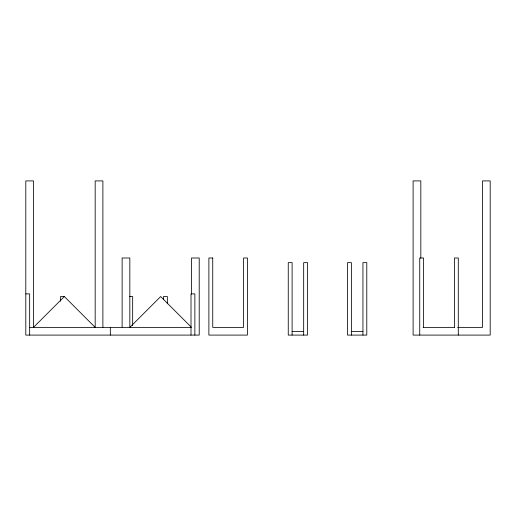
<?xml version="1.0" encoding="UTF-8"?>
<svg xmlns="http://www.w3.org/2000/svg" width="516" height="516" viewBox="0 0 516 516"><rect width="100%" height="100%" fill="white"/><g stroke="black" fill="none" stroke-linecap="round" stroke-linejoin="round"><path stroke-width="0.77" d="M33.733 327.15L64.345 296.545L94.95 327.15M130.058 327.15L160.669 296.545L191.275 327.15M25.8 293.888L29.657 293.888L29.657 335.09M64.345 296.545L60.488 296.545L60.488 301.273M129.574 296.545L132.657 296.545L132.657 325.712M29.657 327.376L191.01 327.376M423.088 327.376L454.57 327.376M457.66 327.376L482.492 327.376L482.492 180.91L490.2 180.91L490.2 335.09L413.11 335.09L413.11 180.91L420.824 180.91L420.824 258.168M292.108 331.466L303.672 331.466M351.377 331.466L362.942 331.466M458.285 335.09L458.285 258L454.428 258L454.428 327.376M423.591 327.376L423.591 258L419.74 258L419.74 335.09M362.942 335.09L362.942 262.644L366.792 262.644L366.792 335.09L347.52 335.09L347.52 262.644L351.377 262.644L351.377 335.09M303.672 335.09L303.672 262.644L307.53 262.644L307.53 335.09L288.257 335.09L288.257 262.644L292.108 262.644L292.108 335.09M194.867 335.09L194.867 293.888L191.01 293.888L191.01 335.09M191.5 294.133L191.5 258L199.215 258L199.215 335.09L25.8 335.09L25.8 180.91L33.508 180.91L33.508 327.376M167.345 303.769L167.345 296.545L163.488 296.545L163.488 299.699M129.832 327.06L129.832 258L122.124 258L122.124 327.06M110.334 327.376L110.334 335.09M102.89 327.376L102.89 180.91L95.176 180.91L95.176 327.376M212.74 258L208.883 258L208.883 335.09L247.428 335.09L247.428 258L243.571 258L243.571 327.376L212.74 327.376L212.74 258"/></g></svg>
